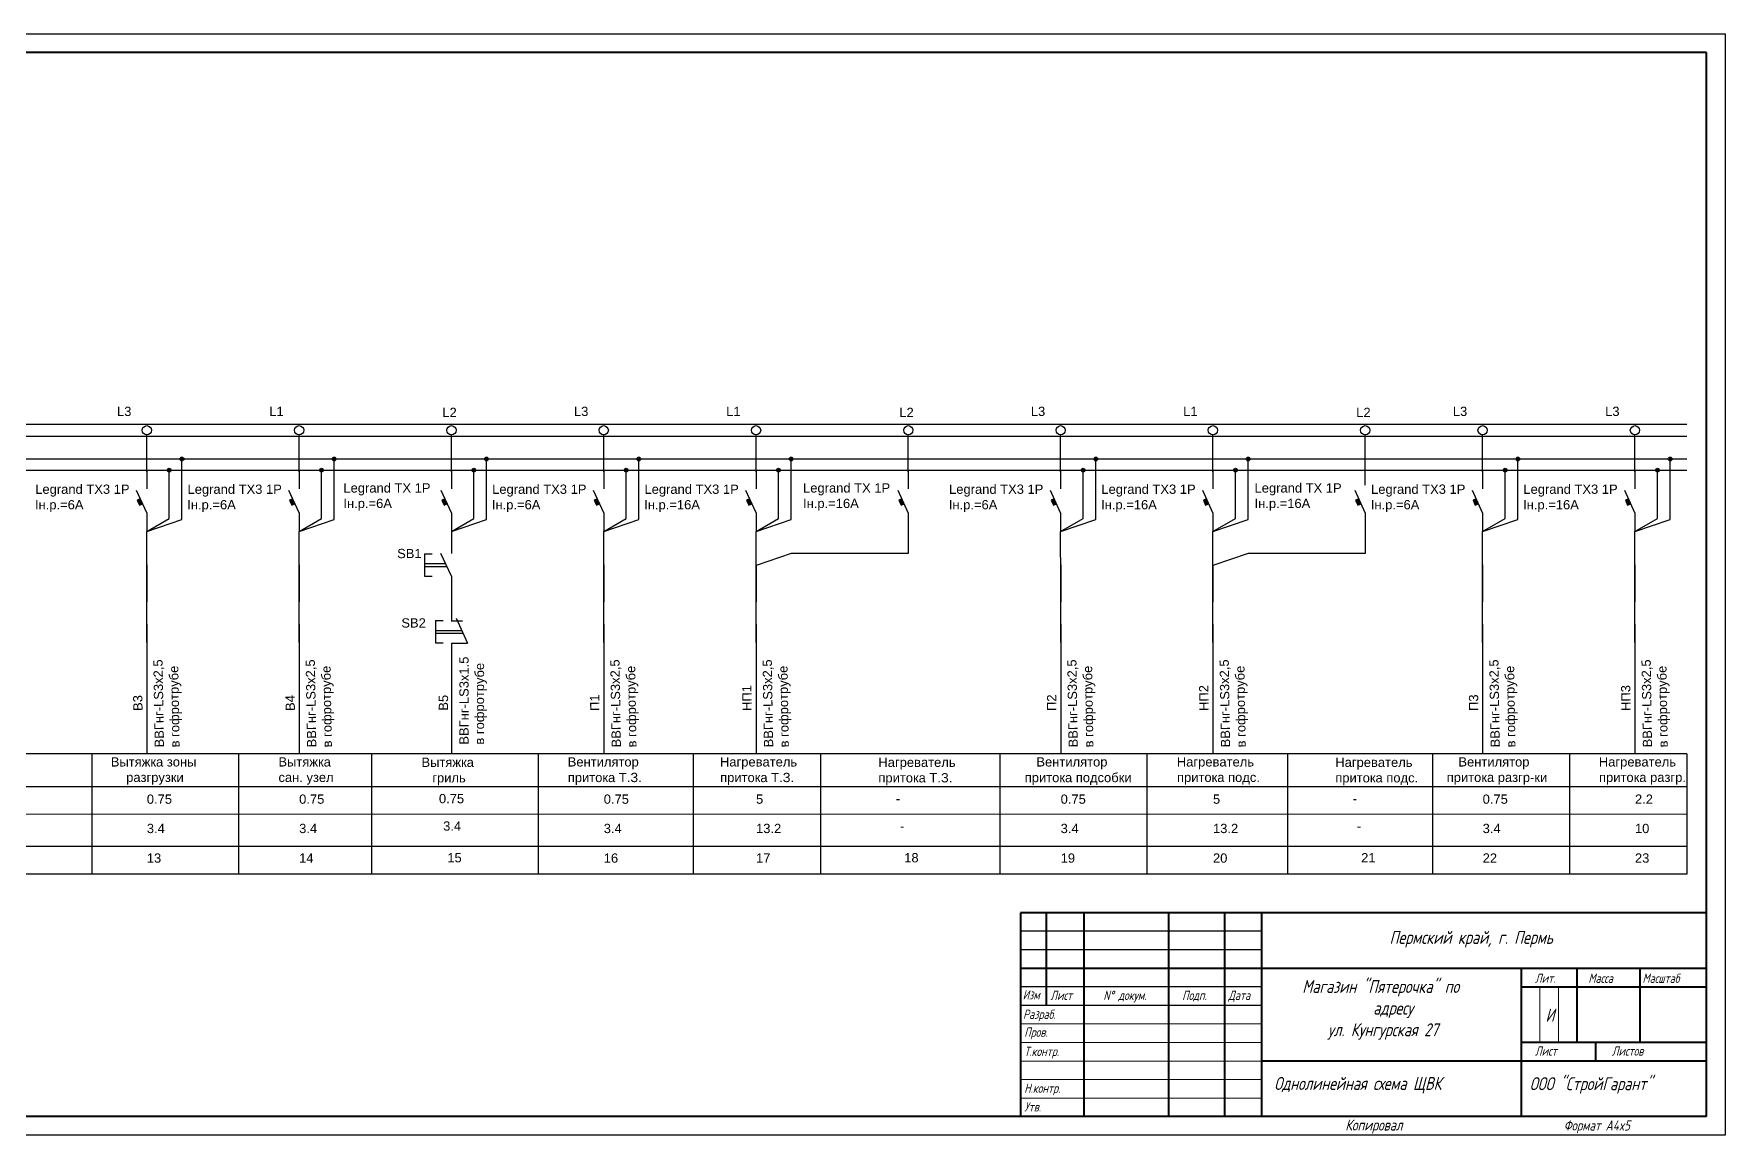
# Model space of a CAD drawing. Header units: millimetres. Extents: x 879 to 1929, y 471 to 768.
# Drawn here: x 1472.8 to 1928.9, y 471.2 to 768.2 of the extents above; entities that cross this region are included whole.
import ezdxf
from ezdxf.enums import TextEntityAlignment as Align

# ---------------------------------------------------------------- set-up
doc = ezdxf.new("R2010")
doc.units = ezdxf.units.MM
doc.layers.add('KONTUR', color=7, linetype='Continuous')
for name, color, linetype, lineweight in [('Основная', 7, 'Continuous', 40), ('текст', 7, 'Continuous', 30), ('тонкая', 7, 'Continuous', 20)]:
    doc.layers.add(name, color=color, linetype=linetype, lineweight=lineweight)
doc.styles.get("Standard").update_dxf_attribs({"font": 'arial.ttf'})
doc.styles.add('стиль1', font='romans.shx', dxfattribs={"width": 0.75, "oblique": 15, "height": 3.5})

# ---------------------------------------------------------------- blocks, each defined once
blk = doc.blocks.new('*U2')
for p, q in [((-11.38, 1.63), (935.84, 1.63)), ((-11.38, -1.63), (935.84, -1.63)), ((-11.38, -7.75), (935.84, -7.73)), ((-11.38, -10.75), (935.84, -10.73))]:
    blk.add_line(p, q)
at = {"char_height": 2.5, "attachment_point": 1}
for s, insert in [('N', (-17.4, -6.18)), ('PE', (-17.78, -10.21))]:
    blk.add_mtext_dynamic_manual_height_columns(s, width=0.9388, gutter_width=12.5, heights=[0], dxfattribs=dict(at, insert=insert))
blk = doc.blocks.new('*U14')
h = blk.add_hatch(color=256)
h.dxf.hatch_style = 1
h.paths.add_polyline_path([(8.98, -7.75, 1), (9.98, -7.75, 1)])
h = blk.add_hatch(color=256)
h.dxf.hatch_style = 1
h.paths.add_polyline_path([(5.56, -10.75, 1), (6.56, -10.75, 1)])
h = blk.add_hatch(color=256)
h.dxf.hatch_style = 1
h.paths.add_polyline_path([(-1.74, -18.47), (-2.58, -18.86), (-1.97, -20.2), (-1.12, -19.81)])
for p, q in [((0, -11.25), (0, -1.25)), ((9.48, -24.08), (9.48, -8.25)), ((0, -10.76), (0, -15.76)), ((6.06, -23.77), (6.06, -11.25)), ((0, -22.27), (-2.75, -16.27)), ((0, -22.27), (0, -27.27)), ((0, -27.27), (6.06, -23.77)), ((0, -27.27), (9.48, -24.08)), ((0.01, -41.25), (0, -27.27)), ((0.01, -36.25), (0.01, -46.25)), ((0.01, -57.27), (0.01, -41.25)), ((0.01, -52.27), (0.01, -57.27)), ((0.01, -57.27), (0.01, -87.24))]:
    blk.add_line(p, q)
at = {"linetype": 'Continuous'}
for p, q in [((-1.72, -18.46), (-2.58, -18.86)), ((-2.58, -18.86), (-1.97, -20.2)), ((-1.97, -20.2), (-1.11, -19.81)), ((-1.97, -20.2), (-1.97, -20.2))]:
    blk.add_line(p, q, dxfattribs=at)
for centre, radius in [((0, 0), 1.25), ((9.48, -7.75), 0.5), ((6.06, -10.75), 0.5)]:
    blk.add_circle(centre, radius)
for tag, p in [('Подключение', (-8.04, 3.85)), ('Автомат_001', (-30.09, -17.14)), ('Автомат_002', (-30.16, -21.32)), ('Обозначение_001', (-9.72, -90.67)), ('Обозначение_002', (-9.45, -94.88)), ('ТокРасч', (0.01, -108.63)), ('Колонка', (0.01, -116.61))]:
    blk.add_attdef(tag, p, '', height=2.5)
for tag, p in [('Длина', (2.43, -53.61)), ('Маркер', (-3.63, -75.71)), ('Марка', (2.14, -85.54)), ('Способ', (6.35, -85.54))]:
    blk.add_attdef(tag, text='', height=2.5, rotation=90.9399).set_placement(p, align=Align.TOP_LEFT)
blk.add_attdef('Мощность', text='', height=2.5).set_placement((0.01, -98.22), align=Align.TOP_LEFT)
blk = doc.blocks.new('*U15')
h = blk.add_hatch(color=256)
h.dxf.hatch_style = 1
h.paths.add_polyline_path([(8.98, -7.75, 1), (9.98, -7.75, 1)])
h = blk.add_hatch(color=256)
h.dxf.hatch_style = 1
h.paths.add_polyline_path([(5.56, -10.75, 1), (6.56, -10.75, 1)])
h = blk.add_hatch(color=256)
h.dxf.hatch_style = 1
h.paths.add_polyline_path([(-1.74, -18.47), (-2.58, -18.86), (-1.97, -20.2), (-1.12, -19.81)])
for p, q in [((0, -11.25), (0, -1.25)), ((9.48, -24.08), (9.48, -8.25)), ((0, -10.76), (0, -15.76)), ((6.06, -23.77), (6.06, -11.25)), ((0, -22.27), (-2.75, -16.27)), ((0, -22.27), (0, -27.27)), ((0, -27.27), (6.06, -23.77)), ((0, -27.27), (9.48, -24.08)), ((0.01, -41.25), (0, -27.27)), ((0.01, -36.25), (0.01, -46.25)), ((0.01, -57.27), (0.01, -41.25)), ((0.01, -52.27), (0.01, -57.27)), ((0.01, -57.27), (0.01, -87.24))]:
    blk.add_line(p, q)
at = {"linetype": 'Continuous'}
for p, q in [((-1.72, -18.46), (-2.58, -18.86)), ((-2.58, -18.86), (-1.97, -20.2)), ((-1.97, -20.2), (-1.11, -19.81)), ((-1.97, -20.2), (-1.97, -20.2))]:
    blk.add_line(p, q, dxfattribs=at)
for centre, radius in [((0, 0), 1.25), ((9.48, -7.75), 0.5), ((6.06, -10.75), 0.5)]:
    blk.add_circle(centre, radius)
for tag, p in [('Подключение', (-8.04, 3.85)), ('Автомат_001', (-30.09, -17.14)), ('Автомат_002', (-30.16, -21.32)), ('Обозначение_001', (-9.72, -90.67)), ('Обозначение_002', (-9.45, -94.88)), ('ТокРасч', (0.01, -108.63)), ('Колонка', (0.01, -116.61))]:
    blk.add_attdef(tag, p, '', height=2.5)
for tag, p in [('Длина', (2.43, -53.61)), ('Маркер', (-3.63, -75.71)), ('Марка', (2.14, -85.54)), ('Способ', (6.35, -85.54))]:
    blk.add_attdef(tag, text='', height=2.5, rotation=90.9399).set_placement(p, align=Align.TOP_LEFT)
blk.add_attdef('Мощность', text='', height=2.5).set_placement((0.01, -98.22), align=Align.TOP_LEFT)
blk = doc.blocks.new('*U18')
h = blk.add_hatch(color=256)
h.dxf.hatch_style = 1
h.paths.add_polyline_path([(8.98, -7.75, 1), (9.98, -7.75, 1)])
h = blk.add_hatch(color=256)
h.dxf.hatch_style = 1
h.paths.add_polyline_path([(5.56, -10.75, 1), (6.56, -10.75, 1)])
h = blk.add_hatch(color=256)
h.dxf.hatch_style = 1
h.paths.add_polyline_path([(-1.74, -18.47), (-2.58, -18.86), (-1.97, -20.2), (-1.12, -19.81)])
for p, q in [((0, -11.25), (0, -1.25)), ((9.48, -24.08), (9.48, -8.25)), ((0, -10.76), (0, -15.76)), ((6.06, -23.77), (6.06, -11.25)), ((0, -22.27), (-2.75, -16.27)), ((0, -22.27), (0, -27.27)), ((0, -27.27), (6.06, -23.77)), ((0, -27.27), (9.48, -24.08)), ((0.01, -41.25), (0, -27.27)), ((0.01, -36.25), (0.01, -46.25)), ((0.01, -57.27), (0.01, -41.25)), ((0.01, -52.27), (0.01, -57.27)), ((0.01, -57.27), (0.01, -87.24))]:
    blk.add_line(p, q)
at = {"linetype": 'Continuous'}
for p, q in [((-1.72, -18.46), (-2.58, -18.86)), ((-2.58, -18.86), (-1.97, -20.2)), ((-1.97, -20.2), (-1.11, -19.81)), ((-1.97, -20.2), (-1.97, -20.2))]:
    blk.add_line(p, q, dxfattribs=at)
for centre, radius in [((0, 0), 1.25), ((9.48, -7.75), 0.5), ((6.06, -10.75), 0.5)]:
    blk.add_circle(centre, radius)
for tag, p in [('Подключение', (-8.04, 3.85)), ('Автомат_001', (-30.09, -17.14)), ('Автомат_002', (-30.16, -21.32)), ('Обозначение_001', (-9.72, -90.67)), ('Обозначение_002', (-9.45, -94.88)), ('ТокРасч', (0.01, -108.63)), ('Колонка', (0.01, -116.61))]:
    blk.add_attdef(tag, p, '', height=2.5)
for tag, p in [('Длина', (2.43, -53.61)), ('Маркер', (-3.63, -75.71)), ('Марка', (2.14, -85.54)), ('Способ', (6.35, -85.54))]:
    blk.add_attdef(tag, text='', height=2.5, rotation=90.9399).set_placement(p, align=Align.TOP_LEFT)
blk.add_attdef('Мощность', text='', height=2.5).set_placement((0.01, -98.22), align=Align.TOP_LEFT)
blk = doc.blocks.new('*U19')
h = blk.add_hatch(color=256)
h.dxf.hatch_style = 1
h.paths.add_polyline_path([(8.98, -7.75, 1), (9.98, -7.75, 1)])
h = blk.add_hatch(color=256)
h.dxf.hatch_style = 1
h.paths.add_polyline_path([(5.56, -10.75, 1), (6.56, -10.75, 1)])
h = blk.add_hatch(color=256)
h.dxf.hatch_style = 1
h.paths.add_polyline_path([(-1.74, -18.47), (-2.58, -18.86), (-1.97, -20.2), (-1.12, -19.81)])
for p, q in [((0, -11.25), (0, -1.25)), ((9.48, -24.08), (9.48, -8.25)), ((0, -10.76), (0, -15.76)), ((6.06, -23.77), (6.06, -11.25)), ((0, -22.27), (-2.75, -16.27)), ((0, -22.27), (0, -27.27)), ((0, -27.27), (6.06, -23.77)), ((0, -27.27), (9.48, -24.08)), ((0.01, -41.25), (0, -27.27)), ((0.01, -36.25), (0.01, -46.25)), ((0.01, -57.27), (0.01, -41.25)), ((0.01, -52.27), (0.01, -57.27)), ((0.01, -57.27), (0.01, -87.24))]:
    blk.add_line(p, q)
at = {"linetype": 'Continuous'}
for p, q in [((-1.72, -18.46), (-2.58, -18.86)), ((-2.58, -18.86), (-1.97, -20.2)), ((-1.97, -20.2), (-1.11, -19.81)), ((-1.97, -20.2), (-1.97, -20.2))]:
    blk.add_line(p, q, dxfattribs=at)
for centre, radius in [((0, 0), 1.25), ((9.48, -7.75), 0.5), ((6.06, -10.75), 0.5)]:
    blk.add_circle(centre, radius)
for tag, p in [('Подключение', (-8.04, 3.85)), ('Автомат_001', (-30.09, -17.14)), ('Автомат_002', (-30.16, -21.32)), ('Обозначение_001', (-9.72, -90.67)), ('Обозначение_002', (-9.45, -94.88)), ('ТокРасч', (0.01, -108.63)), ('Колонка', (0.01, -116.61))]:
    blk.add_attdef(tag, p, '', height=2.5)
for tag, p in [('Длина', (2.43, -53.61)), ('Маркер', (-3.63, -75.71)), ('Марка', (2.14, -85.54)), ('Способ', (6.35, -85.54))]:
    blk.add_attdef(tag, text='', height=2.5, rotation=90.9399).set_placement(p, align=Align.TOP_LEFT)
blk.add_attdef('Мощность', text='', height=2.5).set_placement((0.01, -98.22), align=Align.TOP_LEFT)
blk = doc.blocks.new('*U22')
h = blk.add_hatch(color=256)
h.dxf.hatch_style = 1
h.paths.add_polyline_path([(8.98, -7.75, 1), (9.98, -7.75, 1)])
h = blk.add_hatch(color=256)
h.dxf.hatch_style = 1
h.paths.add_polyline_path([(5.56, -10.75, 1), (6.56, -10.75, 1)])
h = blk.add_hatch(color=256)
h.dxf.hatch_style = 1
h.paths.add_polyline_path([(-1.74, -18.47), (-2.58, -18.86), (-1.97, -20.2), (-1.12, -19.81)])
for p, q in [((0, -11.25), (0, -1.25)), ((9.48, -24.08), (9.48, -8.25)), ((0, -10.76), (0, -15.76)), ((6.06, -23.77), (6.06, -11.25)), ((0, -22.27), (-2.75, -16.27)), ((0, -22.27), (0, -27.27)), ((0, -27.27), (6.06, -23.77)), ((0, -27.27), (9.48, -24.08)), ((0.01, -41.25), (0, -27.27)), ((0.01, -36.25), (0.01, -46.25)), ((0.01, -57.27), (0.01, -41.25)), ((0.01, -52.27), (0.01, -57.27)), ((0.01, -57.27), (0.01, -87.24))]:
    blk.add_line(p, q)
at = {"linetype": 'Continuous'}
for p, q in [((-1.72, -18.46), (-2.58, -18.86)), ((-2.58, -18.86), (-1.97, -20.2)), ((-1.97, -20.2), (-1.11, -19.81)), ((-1.97, -20.2), (-1.97, -20.2))]:
    blk.add_line(p, q, dxfattribs=at)
for centre, radius in [((0, 0), 1.25), ((9.48, -7.75), 0.5), ((6.06, -10.75), 0.5)]:
    blk.add_circle(centre, radius)
for tag, p in [('Подключение', (-8.04, 3.85)), ('Автомат_001', (-30.09, -17.14)), ('Автомат_002', (-30.16, -21.32)), ('Обозначение_001', (-9.72, -90.67)), ('Обозначение_002', (-9.45, -94.88)), ('ТокРасч', (0.01, -108.63)), ('Колонка', (0.01, -116.61))]:
    blk.add_attdef(tag, p, '', height=2.5)
for tag, p in [('Длина', (2.43, -53.61)), ('Маркер', (-3.63, -75.71)), ('Марка', (2.14, -85.54)), ('Способ', (6.35, -85.54))]:
    blk.add_attdef(tag, text='', height=2.5, rotation=90.9399).set_placement(p, align=Align.TOP_LEFT)
blk.add_attdef('Мощность', text='', height=2.5).set_placement((0.01, -98.22), align=Align.TOP_LEFT)
blk = doc.blocks.new('*U23')
h = blk.add_hatch(color=256)
h.dxf.hatch_style = 1
h.paths.add_polyline_path([(8.98, -7.75, 1), (9.98, -7.75, 1)])
h = blk.add_hatch(color=256)
h.dxf.hatch_style = 1
h.paths.add_polyline_path([(5.56, -10.75, 1), (6.56, -10.75, 1)])
h = blk.add_hatch(color=256)
h.dxf.hatch_style = 1
h.paths.add_polyline_path([(-1.74, -18.47), (-2.58, -18.86), (-1.97, -20.2), (-1.12, -19.81)])
for p, q in [((0, -11.25), (0, -1.25)), ((9.48, -24.08), (9.48, -8.25)), ((0, -10.76), (0, -15.76)), ((6.06, -23.77), (6.06, -11.25)), ((0, -22.27), (-2.75, -16.27)), ((0, -22.27), (0, -27.27)), ((0, -27.27), (6.06, -23.77)), ((0, -27.27), (9.48, -24.08)), ((0.01, -41.25), (0, -27.27)), ((0.01, -36.25), (0.01, -46.25)), ((0.01, -57.27), (0.01, -41.25)), ((0.01, -52.27), (0.01, -57.27)), ((0.01, -57.27), (0.01, -87.24))]:
    blk.add_line(p, q)
at = {"linetype": 'Continuous'}
for p, q in [((-1.72, -18.46), (-2.58, -18.86)), ((-2.58, -18.86), (-1.97, -20.2)), ((-1.97, -20.2), (-1.11, -19.81)), ((-1.97, -20.2), (-1.97, -20.2))]:
    blk.add_line(p, q, dxfattribs=at)
for centre, radius in [((0, 0), 1.25), ((9.48, -7.75), 0.5), ((6.06, -10.75), 0.5)]:
    blk.add_circle(centre, radius)
for tag, p in [('Подключение', (-8.04, 3.85)), ('Автомат_001', (-30.09, -17.14)), ('Автомат_002', (-30.16, -21.32)), ('Обозначение_001', (-9.72, -90.67)), ('Обозначение_002', (-9.45, -94.88)), ('ТокРасч', (0.01, -108.63)), ('Колонка', (0.01, -116.61))]:
    blk.add_attdef(tag, p, '', height=2.5)
for tag, p in [('Длина', (2.43, -53.61)), ('Маркер', (-3.63, -75.71)), ('Марка', (2.14, -85.54)), ('Способ', (6.35, -85.54))]:
    blk.add_attdef(tag, text='', height=2.5, rotation=90.9399).set_placement(p, align=Align.TOP_LEFT)
blk.add_attdef('Мощность', text='', height=2.5).set_placement((0.01, -98.22), align=Align.TOP_LEFT)
blk = doc.blocks.new('*U24')
h = blk.add_hatch(color=256)
h.dxf.hatch_style = 1
h.paths.add_polyline_path([(8.98, -7.75, 1), (9.98, -7.75, 1)])
h = blk.add_hatch(color=256)
h.dxf.hatch_style = 1
h.paths.add_polyline_path([(5.56, -10.75, 1), (6.56, -10.75, 1)])
h = blk.add_hatch(color=256)
h.dxf.hatch_style = 1
h.paths.add_polyline_path([(-1.74, -18.47), (-2.58, -18.86), (-1.97, -20.2), (-1.12, -19.81)])
for p, q in [((0, -11.25), (0, -1.25)), ((9.48, -24.08), (9.48, -8.25)), ((0, -10.76), (0, -15.76)), ((6.06, -23.77), (6.06, -11.25)), ((0, -22.27), (-2.75, -16.27)), ((0, -22.27), (0, -27.27)), ((0, -27.27), (6.06, -23.77)), ((0, -27.27), (9.48, -24.08)), ((0.01, -41.25), (0, -27.27)), ((0.01, -36.25), (0.01, -46.25)), ((0.01, -57.27), (0.01, -41.25)), ((0.01, -52.27), (0.01, -57.27)), ((0.01, -57.27), (0.01, -87.24))]:
    blk.add_line(p, q)
at = {"linetype": 'Continuous'}
for p, q in [((-1.72, -18.46), (-2.58, -18.86)), ((-2.58, -18.86), (-1.97, -20.2)), ((-1.97, -20.2), (-1.11, -19.81)), ((-1.97, -20.2), (-1.97, -20.2))]:
    blk.add_line(p, q, dxfattribs=at)
for centre, radius in [((0, 0), 1.25), ((9.48, -7.75), 0.5), ((6.06, -10.75), 0.5)]:
    blk.add_circle(centre, radius)
for tag, p in [('Подключение', (-8.04, 3.85)), ('Автомат_001', (-30.09, -17.14)), ('Автомат_002', (-30.16, -21.32)), ('Обозначение_001', (-9.72, -90.67)), ('Обозначение_002', (-9.45, -94.88)), ('ТокРасч', (0.01, -108.63)), ('Колонка', (0.01, -116.61))]:
    blk.add_attdef(tag, p, '', height=2.5)
for tag, p in [('Длина', (2.43, -53.61)), ('Маркер', (-3.63, -75.71)), ('Марка', (2.14, -85.54)), ('Способ', (6.35, -85.54))]:
    blk.add_attdef(tag, text='', height=2.5, rotation=90.9399).set_placement(p, align=Align.TOP_LEFT)
blk.add_attdef('Мощность', text='', height=2.5).set_placement((0.01, -98.22), align=Align.TOP_LEFT)
blk = doc.blocks.new('*U25')
h = blk.add_hatch(color=256)
h.dxf.hatch_style = 1
h.paths.add_polyline_path([(8.98, -7.75, 1), (9.98, -7.75, 1)])
h = blk.add_hatch(color=256)
h.dxf.hatch_style = 1
h.paths.add_polyline_path([(5.56, -10.75, 1), (6.56, -10.75, 1)])
h = blk.add_hatch(color=256)
h.dxf.hatch_style = 1
h.paths.add_polyline_path([(-1.74, -18.47), (-2.58, -18.86), (-1.97, -20.2), (-1.12, -19.81)])
for p, q in [((0, -11.25), (0, -1.25)), ((9.48, -24.08), (9.48, -8.25)), ((0, -10.76), (0, -15.76)), ((6.06, -23.77), (6.06, -11.25)), ((0, -22.27), (-2.75, -16.27)), ((0, -22.27), (0, -27.27)), ((0, -27.27), (6.06, -23.77)), ((0, -27.27), (9.48, -24.08)), ((0.01, -41.25), (0, -27.27)), ((0.01, -36.25), (0.01, -46.25)), ((0.01, -57.27), (0.01, -41.25)), ((0.01, -52.27), (0.01, -57.27)), ((0.01, -57.27), (0.01, -87.24))]:
    blk.add_line(p, q)
at = {"linetype": 'Continuous'}
for p, q in [((-1.72, -18.46), (-2.58, -18.86)), ((-2.58, -18.86), (-1.97, -20.2)), ((-1.97, -20.2), (-1.11, -19.81)), ((-1.97, -20.2), (-1.97, -20.2))]:
    blk.add_line(p, q, dxfattribs=at)
for centre, radius in [((0, 0), 1.25), ((9.48, -7.75), 0.5), ((6.06, -10.75), 0.5)]:
    blk.add_circle(centre, radius)
for tag, p in [('Подключение', (-8.04, 3.85)), ('Автомат_001', (-30.09, -17.14)), ('Автомат_002', (-30.16, -21.32)), ('Обозначение_001', (-9.72, -90.67)), ('Обозначение_002', (-9.45, -94.88)), ('ТокРасч', (0.01, -108.63)), ('Колонка', (0.01, -116.61))]:
    blk.add_attdef(tag, p, '', height=2.5)
for tag, p in [('Длина', (2.43, -53.61)), ('Маркер', (-3.63, -75.71)), ('Марка', (2.14, -85.54)), ('Способ', (6.35, -85.54))]:
    blk.add_attdef(tag, text='', height=2.5, rotation=90.9399).set_placement(p, align=Align.TOP_LEFT)
blk.add_attdef('Мощность', text='', height=2.5).set_placement((0.01, -98.22), align=Align.TOP_LEFT)

msp = doc.modelspace()

# ---------------------------------------------------------------- hatches: boundary and pattern name
h = msp.add_hatch(color=256)
h.dxf.hatch_style = 1
h.paths.add_polyline_path([(1594.4, 653.52, 1), (1595.4, 653.52, 1)])
h = msp.add_hatch(color=256)
h.dxf.hatch_style = 1
h.paths.add_polyline_path([(1590.99, 650.52, 1), (1591.99, 650.52, 1)])
h = msp.add_hatch(color=256)
h.dxf.hatch_style = 1
h.paths.add_polyline_path([(1583.69, 642.8), (1582.84, 642.41), (1583.46, 641.07), (1584.3, 641.46)])
h = msp.add_hatch(color=256)
h.dxf.hatch_style = 1
h.paths.add_polyline_path([(1706.91, 642.8), (1706.07, 642.41), (1706.68, 641.07), (1707.53, 641.46)])
h = msp.add_hatch(color=256)
h.dxf.hatch_style = 1
h.paths.add_polyline_path([(1830.14, 642.8), (1829.29, 642.41), (1829.91, 641.07), (1830.75, 641.46)])

# ---------------------------------------------------------------- linework, layer by layer
for p, q in [((1585.43, 650.02), (1585.43, 660.02)), ((1708.65, 650.02), (1708.65, 660.02)), ((1831.88, 646.49), (1831.88, 660.02)), ((1594.9, 637.19), (1594.9, 653.02)), ((1585.43, 650.51), (1585.43, 645.51)), ((1591.49, 637.5), (1591.49, 650.02)), ((1708.65, 650.51), (1708.65, 645.51)), ((1585.43, 639), (1582.68, 645)), ((1708.65, 639), (1705.91, 645)), ((1831.88, 639), (1829.13, 645)), ((1585.43, 639), (1585.43, 634)), ((1708.65, 639), (1708.65, 634)), ((1831.88, 639), (1831.88, 634)), ((1585.43, 634), (1591.49, 637.5)), ((1585.43, 634), (1594.9, 637.19)), ((1585.43, 634), (1585.43, 628)), ((1708.65, 634), (1708.65, 628)), ((1831.88, 634), (1831.88, 628)), ((1578.2, 627.96), (1578.21, 621.96)), ((1578.2, 627.96), (1580.2, 627.96)), ((1578.21, 625.32), (1583.84, 625.32)), ((1585.43, 621.93), (1582.57, 628.01)), ((1677.05, 628), (1667.58, 624.82)), ((1708.65, 628), (1677.05, 628)), ((1800.28, 628), (1790.81, 624.82)), ((1831.88, 628), (1800.28, 628)), ((1578.21, 624.53), (1583.81, 624.53)), ((1578.21, 621.96), (1580.21, 621.96)), ((1578.61, 624.53), (1584.21, 624.53)), ((1585.43, 621.93), (1585.43, 615.93)), ((1585.43, 615.93), (1585.43, 609.93)), ((1581.18, 609.95), (1583.18, 609.95)), ((1581.18, 609.95), (1581.18, 603.95)), ((1581.18, 607.32), (1587.49, 607.32)), ((1582.31, 607.32), (1588.16, 607.32)), ((1585.4, 609.9), (1588.4, 609.9)), ((1585.4, 609.9), (1588.4, 609.9)), ((1586.69, 610.59), (1589.74, 603.83)), ((1581.18, 606.53), (1587.03, 606.53)), ((1581.18, 603.95), (1583.18, 603.95)), ((1582.31, 606.53), (1588.16, 606.53)), ((1582.67, 606.53), (1588.52, 606.53)), ((1585.43, 603.83), (1589.49, 603.83)), ((1585.43, 603.83), (1589.49, 603.83)), ((1585.43, 603.83), (1585.43, 597.86)), ((1585.63, 603.83), (1589.74, 603.83)), ((1585.63, 603.83), (1589.74, 603.83)), ((1585.43, 597.86), (1585.43, 589.02)), ((1585.43, 589.02), (1585.43, 574.03)), ((1918.62, 574.03), (900.84, 574.03)), ((1488.42, 574.03), (1488.42, 541.53)), ((1528.03, 574.03), (1528.03, 541.53)), ((1563.92, 574.03), (1563.92, 541.53)), ((1608.78, 574.03), (1608.78, 541.53)), ((1650.67, 574.03), (1650.67, 541.53)), ((1685.01, 574.03), (1685.01, 541.53)), ((1733.33, 574.03), (1733.33, 541.53)), ((1772.93, 574.03), (1772.93, 541.53)), ((1810.9, 574.03), (1810.9, 541.53)), ((1850.05, 574.03), (1850.05, 541.53)), ((1886.95, 574.03), (1886.95, 541.53)), ((1918.62, 574.03), (1918.62, 541.53)), ((1918.62, 565.11), (900.84, 565.11)), ((1918.62, 557.66), (900.84, 557.76)), ((1918.62, 549.03), (900.84, 549.03)), ((1918.62, 541.53), (900.84, 541.53)), ((1803.94, 526.18), (1738.94, 526.18)), ((1803.94, 521.18), (1738.94, 521.18)), ((1803.94, 511.18), (1738.94, 511.18)), ((1803.94, 506.18), (1738.94, 506.18)), ((1873.94, 476.18), (1873.94, 476.18))]:
    msp.add_line(p, q)
at = {"linetype": 'Continuous'}
for p, q in [((1583.7, 642.81), (1582.84, 642.41)), ((1582.84, 642.41), (1583.46, 641.07)), ((1583.46, 641.07), (1584.32, 641.46)), ((1583.46, 641.07), (1583.46, 641.07)), ((1706.93, 642.81), (1706.07, 642.41)), ((1706.07, 642.41), (1706.68, 641.07)), ((1706.68, 641.07), (1707.54, 641.46)), ((1706.68, 641.07), (1706.68, 641.07)), ((1830.15, 642.81), (1829.29, 642.41)), ((1829.29, 642.41), (1829.91, 641.07)), ((1829.91, 641.07), (1830.77, 641.46)), ((1829.91, 641.07), (1829.91, 641.07))]:
    msp.add_line(p, q, dxfattribs=at)
for centre, radius in [((1585.43, 661.27), 1.25), ((1708.65, 661.27), 1.25), ((1831.88, 661.27), 1.25), ((1594.9, 653.52), 0.5), ((1591.49, 650.52), 0.5)]:
    msp.add_circle(centre, radius)
at = {"layer": 'KONTUR'}
for p, q in [((878.94, 768.18), (1928.94, 768.18)), ((1928.94, 768.18), (1928.94, 471.18)), ((1928.94, 471.18), (878.94, 471.18))]:
    msp.add_line(p, q, dxfattribs=at)
at = {"layer": 'Основная'}
for p, q in [((1923.94, 763.18), (886.94, 763.18)), ((1923.94, 476.18), (1923.94, 763.18)), ((1738.94, 531.18), (1738.94, 476.18)), ((1923.94, 531.18), (1738.94, 531.18)), ((1745.94, 506.18), (1745.94, 531.18)), ((1755.94, 531.18), (1755.94, 476.18)), ((1778.94, 476.18), (1778.94, 531.18)), ((1793.94, 531.18), (1793.94, 476.18)), ((1803.94, 531.18), (1803.94, 476.18)), ((1738.94, 516.18), (1923.94, 516.18)), ((1873.94, 516.18), (1873.94, 476.18)), ((1888.94, 516.18), (1888.94, 496.18)), ((1905.94, 516.18), (1905.94, 496.18)), ((1873.94, 511.18), (1923.94, 511.18)), ((1923.94, 496.18), (1873.94, 496.18)), ((1893.94, 496.18), (1893.94, 491.18)), ((1923.94, 491.18), (1803.94, 491.18)), ((1923.94, 476.18), (886.94, 476.18))]:
    msp.add_line(p, q, dxfattribs=at)
at = {"layer": 'тонкая'}
for p, q in [((1878.93, 510.97), (1878.93, 496.18)), ((1884.01, 510.97), (1884.01, 496.18)), ((1738.94, 501.18), (1803.94, 501.18)), ((1803.94, 496.18), (1738.94, 496.18)), ((1803.94, 491.18), (1738.94, 491.18))]:
    msp.add_line(p, q, dxfattribs=at)
for points in [[(1738.94, 486.18), (1803.94, 486.18)], [(1738.94, 481.18), (1803.94, 481.18)]]:
    msp.add_lwpolyline(points, dxfattribs=at)

# ---------------------------------------------------------------- block references
ref = msp.add_blockref('*U14', (1503.28, 661.27))
ref.add_attrib('Подключение', 'L3', (1495.24, 665.12), dxfattribs={"height": 2.5})
ref.add_attrib('Автомат_001', 'Legrand TX3 1P', (1473.19, 644.13), dxfattribs={"height": 2.5})
ref.add_attrib('Маркер', 'В3', dxfattribs={"height": 2.5, "rotation": 90.9399}).set_placement((1499.64, 585.56), align=Align.TOP_LEFT)
ref.add_attrib('Марка', 'ВВГнг-LS3x2,5', dxfattribs={"height": 2.5, "rotation": 90.9399}).set_placement((1505.42, 575.73), align=Align.TOP_LEFT)
ref.add_attrib('Способ', 'в гофротрубе', dxfattribs={"height": 2.5, "rotation": 90.9399}).set_placement((1509.63, 575.73), align=Align.TOP_LEFT)
ref.add_attrib('Обозначение_001', 'Вытяжка зоны', (1493.57, 570.6), dxfattribs={"height": 2.5})
ref.add_attrib('Мощность', '0.75', dxfattribs={"height": 2.5}).set_placement((1503.28, 563.05), align=Align.TOP_LEFT)
ref.add_attrib('ТокРасч', '3.4', (1503.28, 552.64), dxfattribs={"height": 2.5})
ref.add_attrib('Колонка', '13', (1503.28, 544.66), dxfattribs={"height": 2.5})
ref.add_attrib('Автомат_002', 'Iн.р.=6А', (1473.12, 639.95), dxfattribs={"height": 2.5})
ref.add_attrib('Обозначение_002', '    разгрузки', (1493.83, 566.43), dxfattribs={"height": 2.5})
ref = msp.add_blockref('*U15', (1544.35, 661.27))
ref.add_attrib('Подключение', 'L1', (1536.31, 665.12), dxfattribs={"height": 2.5})
ref.add_attrib('Автомат_001', 'Legrand TX3 1P', (1514.26, 644.13), dxfattribs={"height": 2.5})
ref.add_attrib('Маркер', 'В4', dxfattribs={"height": 2.5, "rotation": 90.9399}).set_placement((1540.72, 585.56), align=Align.TOP_LEFT)
ref.add_attrib('Марка', 'ВВГнг-LS3x2,5', dxfattribs={"height": 2.5, "rotation": 90.9399}).set_placement((1546.5, 575.73), align=Align.TOP_LEFT)
ref.add_attrib('Способ', 'в гофротрубе', dxfattribs={"height": 2.5, "rotation": 90.9399}).set_placement((1550.7, 575.73), align=Align.TOP_LEFT)
ref.add_attrib('Обозначение_001', '    Вытяжка', (1534.9, 570.6), dxfattribs={"height": 2.5})
ref.add_attrib('Мощность', '0.75', dxfattribs={"height": 2.5}).set_placement((1544.36, 563.05), align=Align.TOP_LEFT)
ref.add_attrib('ТокРасч', '3.4', (1544.36, 552.64), dxfattribs={"height": 2.5})
ref.add_attrib('Колонка', '14', (1544.36, 544.66), dxfattribs={"height": 2.5})
ref.add_attrib('Автомат_002', 'Iн.р.=6А', (1514.19, 639.95), dxfattribs={"height": 2.5})
ref.add_attrib('Обозначение_002', '    сан. узел', (1534.9, 566.43), dxfattribs={"height": 2.5})
ref = msp.add_blockref('*U18', (1626.5, 661.27))
ref.add_attrib('Подключение', 'L3', (1618.47, 665.12), dxfattribs={"height": 2.5})
ref.add_attrib('Автомат_001', 'Legrand TX3 1P', (1596.41, 644.13), dxfattribs={"height": 2.5})
ref.add_attrib('Маркер', 'П1', dxfattribs={"height": 2.5, "rotation": 90.9399}).set_placement((1622.87, 585.56), align=Align.TOP_LEFT)
ref.add_attrib('Марка', 'ВВГнг-LS3x2,5', dxfattribs={"height": 2.5, "rotation": 90.9399}).set_placement((1628.65, 575.73), align=Align.TOP_LEFT)
ref.add_attrib('Способ', 'в гофротрубе', dxfattribs={"height": 2.5, "rotation": 90.9399}).set_placement((1632.85, 575.73), align=Align.TOP_LEFT)
ref.add_attrib('Обозначение_001', 'Вентилятор', (1616.8, 570.6), dxfattribs={"height": 2.5})
ref.add_attrib('Мощность', '0.75', dxfattribs={"height": 2.5}).set_placement((1626.51, 563.05), align=Align.TOP_LEFT)
ref.add_attrib('ТокРасч', '3.4', (1626.51, 552.64), dxfattribs={"height": 2.5})
ref.add_attrib('Колонка', '16', (1626.51, 544.66), dxfattribs={"height": 2.5})
ref.add_attrib('Автомат_002', 'Iн.р.=6А', (1596.34, 639.95), dxfattribs={"height": 2.5})
ref.add_attrib('Обозначение_002', 'притока Т.З.', (1616.82, 566.39), dxfattribs={"height": 2.5})
ref = msp.add_blockref('*U19', (1667.58, 661.27))
ref.add_attrib('Подключение', 'L1', (1659.54, 665.12), dxfattribs={"height": 2.5})
ref.add_attrib('Автомат_001', 'Legrand TX3 1P', (1637.49, 644.13), dxfattribs={"height": 2.5})
ref.add_attrib('Маркер', 'НП1', dxfattribs={"height": 2.5, "rotation": 90.9399}).set_placement((1663.94, 585.56), align=Align.TOP_LEFT)
ref.add_attrib('Марка', 'ВВГнг-LS3x2,5', dxfattribs={"height": 2.5, "rotation": 90.9399}).set_placement((1669.72, 575.73), align=Align.TOP_LEFT)
ref.add_attrib('Способ', 'в гофротрубе', dxfattribs={"height": 2.5, "rotation": 90.9399}).set_placement((1673.93, 575.73), align=Align.TOP_LEFT)
ref.add_attrib('Обозначение_001', 'Нагреватель', (1657.85, 570.6), dxfattribs={"height": 2.5})
ref.add_attrib('Мощность', '5', dxfattribs={"height": 2.5}).set_placement((1667.58, 563.05), align=Align.TOP_LEFT)
ref.add_attrib('ТокРасч', '13.2', (1667.58, 552.64), dxfattribs={"height": 2.5})
ref.add_attrib('Колонка', '17', (1667.58, 544.66), dxfattribs={"height": 2.5})
ref.add_attrib('Автомат_002', 'Iн.р.=16А', (1637.42, 639.95), dxfattribs={"height": 2.5})
ref.add_attrib('Обозначение_002', 'притока Т.З.', (1657.9, 566.39), dxfattribs={"height": 2.5})
ref = msp.add_blockref('*U22', (1749.73, 661.27))
ref.add_attrib('Подключение', 'L3', (1741.69, 665.12), dxfattribs={"height": 2.5})
ref.add_attrib('Автомат_001', 'Legrand TX3 1P', (1719.64, 644.13), dxfattribs={"height": 2.5})
ref.add_attrib('Маркер', 'П2', dxfattribs={"height": 2.5, "rotation": 90.9399}).set_placement((1746.09, 585.56), align=Align.TOP_LEFT)
ref.add_attrib('Марка', 'ВВГнг-LS3x2,5', dxfattribs={"height": 2.5, "rotation": 90.9399}).set_placement((1751.87, 575.73), align=Align.TOP_LEFT)
ref.add_attrib('Способ', 'в гофротрубе', dxfattribs={"height": 2.5, "rotation": 90.9399}).set_placement((1756.08, 575.73), align=Align.TOP_LEFT)
ref.add_attrib('Обозначение_001', '   Вентилятор', (1740.28, 570.6), dxfattribs={"height": 2.5})
ref.add_attrib('Мощность', '0.75', dxfattribs={"height": 2.5}).set_placement((1749.73, 563.05), align=Align.TOP_LEFT)
ref.add_attrib('ТокРасч', '3.4', (1749.73, 552.64), dxfattribs={"height": 2.5})
ref.add_attrib('Колонка', '19', (1749.73, 544.66), dxfattribs={"height": 2.5})
ref.add_attrib('Автомат_002', 'Iн.р.=6А', (1719.57, 639.95), dxfattribs={"height": 2.5})
ref.add_attrib('Обозначение_002', 'притока подсобки', (1740.05, 566.37), dxfattribs={"height": 2.5})
ref = msp.add_blockref('*U23', (1790.8, 661.27))
ref.add_attrib('Подключение', 'L1', (1782.77, 665.12), dxfattribs={"height": 2.5})
ref.add_attrib('Автомат_001', 'Legrand TX3 1P', (1760.71, 644.13), dxfattribs={"height": 2.5})
ref.add_attrib('Маркер', 'НП2', dxfattribs={"height": 2.5, "rotation": 90.9399}).set_placement((1787.17, 585.56), align=Align.TOP_LEFT)
ref.add_attrib('Марка', 'ВВГнг-LS3x2,5', dxfattribs={"height": 2.5, "rotation": 90.9399}).set_placement((1792.95, 575.73), align=Align.TOP_LEFT)
ref.add_attrib('Способ', 'в гофротрубе', dxfattribs={"height": 2.5, "rotation": 90.9399}).set_placement((1797.15, 575.73), align=Align.TOP_LEFT)
ref.add_attrib('Обозначение_001', 'Нагреватель', (1781.07, 570.6), dxfattribs={"height": 2.5})
ref.add_attrib('Мощность', '5', dxfattribs={"height": 2.5}).set_placement((1790.81, 563.05), align=Align.TOP_LEFT)
ref.add_attrib('ТокРасч', '13.2', (1790.81, 552.64), dxfattribs={"height": 2.5})
ref.add_attrib('Колонка', '20', (1790.81, 544.66), dxfattribs={"height": 2.5})
ref.add_attrib('Автомат_002', 'Iн.р.=16А', (1760.64, 639.95), dxfattribs={"height": 2.5})
ref.add_attrib('Обозначение_002', 'притока подс.', (1781.12, 566.43), dxfattribs={"height": 2.5})
ref = msp.add_blockref('*U24', (1863.53, 661.27))
ref.add_attrib('Подключение', 'L3', (1855.5, 665.12), dxfattribs={"height": 2.5})
ref.add_attrib('Автомат_001', 'Legrand TX3 1P', (1833.45, 644.13), dxfattribs={"height": 2.5})
ref.add_attrib('Маркер', 'П3', dxfattribs={"height": 2.5, "rotation": 90.9399}).set_placement((1859.9, 585.56), align=Align.TOP_LEFT)
ref.add_attrib('Марка', 'ВВГнг-LS3x2,5', dxfattribs={"height": 2.5, "rotation": 90.9399}).set_placement((1865.68, 575.73), align=Align.TOP_LEFT)
ref.add_attrib('Способ', 'в гофротрубе', dxfattribs={"height": 2.5, "rotation": 90.9399}).set_placement((1869.89, 575.73), align=Align.TOP_LEFT)
ref.add_attrib('Обозначение_001', '   Вентилятор', (1854.09, 570.6), dxfattribs={"height": 2.5})
ref.add_attrib('Мощность', '0.75', dxfattribs={"height": 2.5}).set_placement((1863.54, 563.05), align=Align.TOP_LEFT)
ref.add_attrib('ТокРасч', '3.4', (1863.54, 552.64), dxfattribs={"height": 2.5})
ref.add_attrib('Колонка', '22', (1863.54, 544.66), dxfattribs={"height": 2.5})
ref.add_attrib('Автомат_002', 'Iн.р.=6А', (1833.38, 639.95), dxfattribs={"height": 2.5})
ref.add_attrib('Обозначение_002', 'притока разгр-ки', (1853.85, 566.43), dxfattribs={"height": 2.5})
ref = msp.add_blockref('*U25', (1904.61, 661.27))
ref.add_attrib('Подключение', 'L3', (1896.57, 665.12), dxfattribs={"height": 2.5})
ref.add_attrib('Автомат_001', 'Legrand TX3 1P', (1874.52, 644.13), dxfattribs={"height": 2.5})
ref.add_attrib('Маркер', 'НП3', dxfattribs={"height": 2.5, "rotation": 90.9399}).set_placement((1900.97, 585.56), align=Align.TOP_LEFT)
ref.add_attrib('Марка', 'ВВГнг-LS3x2,5', dxfattribs={"height": 2.5, "rotation": 90.9399}).set_placement((1906.75, 575.73), align=Align.TOP_LEFT)
ref.add_attrib('Способ', 'в гофротрубе', dxfattribs={"height": 2.5, "rotation": 90.9399}).set_placement((1910.96, 575.73), align=Align.TOP_LEFT)
ref.add_attrib('Обозначение_001', 'Нагреватель', (1894.88, 570.6), dxfattribs={"height": 2.5})
ref.add_attrib('Мощность', '2.2', dxfattribs={"height": 2.5}).set_placement((1904.61, 563.05), align=Align.TOP_LEFT)
ref.add_attrib('ТокРасч', '10', (1904.61, 552.64), dxfattribs={"height": 2.5})
ref.add_attrib('Колонка', '23', (1904.61, 544.66), dxfattribs={"height": 2.5})
ref.add_attrib('Автомат_002', 'Iн.р.=16А', (1874.45, 639.95), dxfattribs={"height": 2.5})
ref.add_attrib('Обозначение_002', 'притока разгр.', (1894.93, 566.43), dxfattribs={"height": 2.5})
msp.add_blockref('*U2', (982.78, 661.27))

# ---------------------------------------------------------------- texts
at = {"char_height": 2.5, "attachment_point": 1}
for s, width, insert in [('L2', 2.1434, (1582.99, 667.33)), ('L2', 2.1434, (1706.22, 667.33)), ('L2', 2.1434, (1829.44, 667.33)), ('Legrand ТХ 1Р\\PIн.р.=6А', 24.3536, (1556.3, 646.97)), ('Legrand ТХ 1Р\\PIн.р.=16А', 24.3536, (1680.26, 646.97)), ('Legrand ТХ 1Р\\PIн.р.=16А', 24.3536, (1802.02, 646.97)), ('SB1', 6.9289, (1570.79, 629.29)), ('SB2', 6.9289, (1571.93, 610.57)), ('Вытяжка\\P   гриль', 19.0359, (1577.36, 572.98)), ('Нагреватель \\Pпритока Т.З.', 19.983, (1700.58, 572.98)), ('Нагреватель \\Pпритока подс.', 21.8772, (1823.8, 572.98)), ('0.75', 6.7088, (1582.06, 563.19)), ('-', 6.7088, (1705.28, 563.19)), ('-', 6.7088, (1828.5, 563.19)), ('3.4', 5.7847, (1583.19, 555.79)), ('-', 5.7847, (1706.41, 555.79)), ('-', 5.7847, (1829.63, 555.79)), ('15', 5.6473, (1584.32, 547.25)), ('18', 5.6473, (1707.54, 547.25)), ('21', 5.6473, (1830.77, 547.25))]:
    msp.add_mtext_dynamic_manual_height_columns(s, width=width, gutter_width=12.5, heights=[0], dxfattribs=dict(at, insert=insert))
at = {"char_height": 2.5, "attachment_point": 1, "rotation": 90}
for s, width, insert in [('ВВГнг-LS3x1.5\\Pв гофротрубе', 30.9333, (1587.57, 576.51)), ('В5', 6.2653, (1582.03, 585.65))]:
    msp.add_mtext_dynamic_manual_height_columns(s, width=width, gutter_width=12.5, heights=[0], dxfattribs=dict(at, insert=insert))
at = {"char_height": 3.5, "attachment_point": 1, "style": 'стиль1'}
for s, width, insert in [('Пермский край, г. Пермь', 63.7416, (1838.42, 526.26)), ('\\pi5.0065;Магазин "Пятерочка" по\\P\\pi24.136;адресу \\P\\pi11.913;ул. Кунгурская 27', 61.388, (1809.88, 513.03)), ('И', 3.5309, (1880.48, 505.3)), ('Однолинейная схема ЩВК', 65.7745, (1807.33, 486.88)), ('ООО "СтройГарант"', 46.337, (1876.23, 486.81))]:
    msp.add_mtext_dynamic_manual_height_columns(s, width=width, gutter_width=12.5, heights=[0], dxfattribs=dict(at, insert=insert))
at = {"layer": 'текст', "style": 'стиль1', "oblique": 15, "width": 0.75}
for s, height, p in [('Лит.', 2.5, (1877.66, 512.25)), ('Масса', 2.5, (1892.04, 512.25)), ('Масштаб', 2.5, (1906.63, 512.25)), ('Изм', 2.5, (1739.49, 507.79)), ('Лист', 2.5, (1746.96, 507.64)), ('N%%d докум. ', 2.5, (1761.25, 507.64)), ('Подп.', 2.5, (1782.5, 507.64)), ('Дата', 2.5, (1794.95, 507.64)), ('Разраб.', 2.5, (1739.6, 502.54)), ('Пров.', 2.5, (1739.91, 497.71)), ('Т.контр.', 2.5, (1739.91, 492.52)), ('Лист', 2.5, (1877.66, 492.63)), ('Листов', 2.5, (1898.39, 492.63)), ('Н.контр.', 2.5, (1739.91, 482.59)), ('Утв.', 2.5, (1739.91, 477.57)), ('Копировал', 3, (1826.48, 472.43)), ('Формат А4x5', 2.75, (1885.41, 472.43))]:
    msp.add_text(s, height=height, dxfattribs=at).set_placement(p)

doc.saveas('drawing.dxf')
